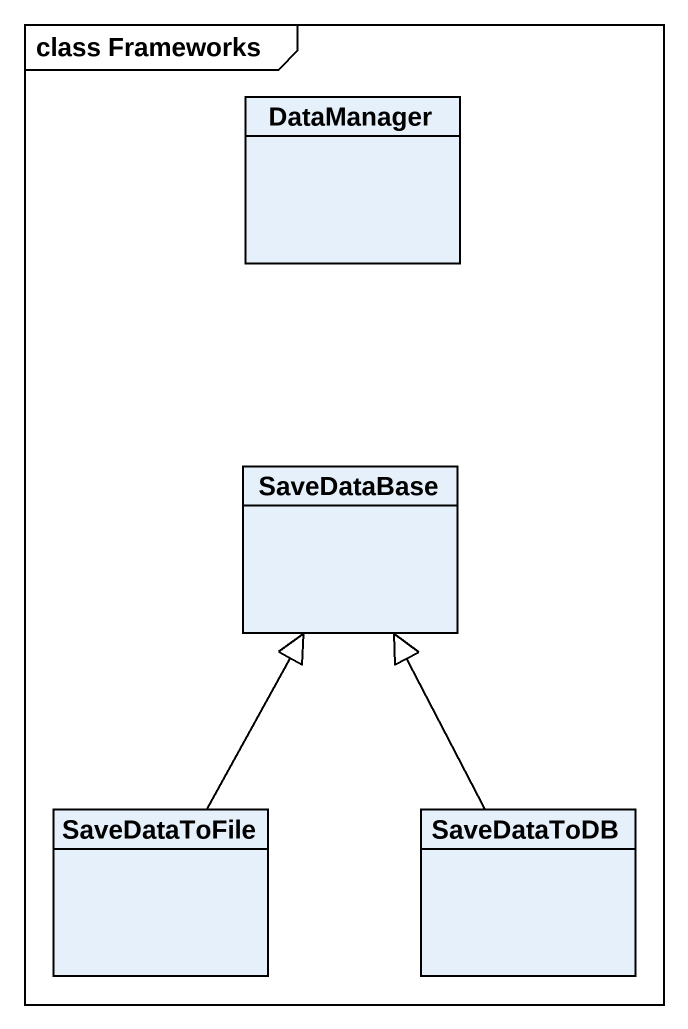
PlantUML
@startuml
mainframe class Frameworks
hide circle
hide empty members
class DataManager
class SaveDataBase
class SaveDataToFile
class SaveDataToDB
SaveDataToFile -up-|> SaveDataBase
SaveDataToDB -up-|> SaveDataBase
@enduml
